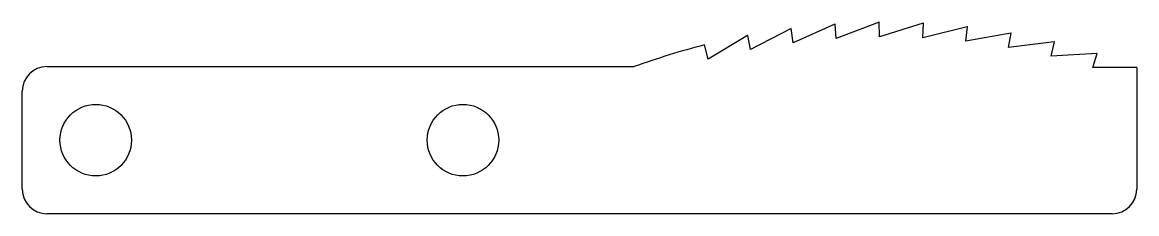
# Model space of a CAD drawing. Extents: x -448 to 130, y 282 to 381.
import ezdxf

# ---------------------------------------------------------------- set-up
doc = ezdxf.new("R2010")
doc.units = 0
doc.layers.get('0').update_dxf_attribs({"linetype": 'continuous'})

# ---------------------------------------------------------------- blocks, each defined once
blk = doc.blocks.new('FILLET')
at = {"color": 0}
for p, q in [((-49.01, 377.83), (-70.09, 366.83)), ((-47.93, 370.38), (-48.89, 377.85)), ((-26.22, 380.1), (-47.93, 370.38)), ((-25.59, 372.59), (-26.1, 380.1)), ((-3.34, 380.99), (-25.59, 372.59)), ((-3.16, 373.46), (-3.22, 380.99)), ((19.56, 380.5), (-3.16, 373.46)), ((19.29, 372.97), (19.68, 380.49)), ((42.38, 378.64), (19.29, 372.97)), ((41.66, 371.14), (42.5, 378.62)), ((-71.62, 374.21), (-92.01, 361.96)), ((-70.09, 366.83), (-71.51, 374.23)), ((65.05, 375.41), (41.66, 371.14)), ((63.88, 367.97), (65.17, 375.38)), ((87.49, 370.82), (63.88, 367.97)), ((85.88, 363.46), (87.61, 370.79)), ((-92.01, 361.96), (-93.86, 369.26)), ((109.61, 364.89), (85.88, 363.46)), ((107.56, 357.65), (109.73, 364.86)), ((-435.11, 358.02), (-130.31, 358.02)), ((130.31, 357.65), (107.56, 357.65)), ((130.31, 357.65), (130.31, 294.52)), ((-447.81, 294.52), (-447.81, 345.32)), ((117.61, 281.82), (-435.11, 281.82))]:
    blk.add_line(p, q, dxfattribs=at)
for centre in [(-409.71, 319.92), (-219.21, 319.92)]:
    blk.add_circle(centre, 18.54, dxfattribs=at)
for centre, radius, start, end in [((0, 0), 381, 97.37294, 97.39107), ((0, 0), 381, 93.92849, 93.94663), ((0, 0), 381, 90.48405, 90.50218), ((0, 0), 381, 87.03961, 87.05774), ((0, 0), 381, 83.59516, 83.61329), ((0, 0), 381, 100.81738, 100.83552), ((0, 0), 381, 80.15072, 80.16885), ((0, 0), 381, 76.70627, 76.72441), ((0, 0), 381, 104.26183, 110), ((0, 0), 381, 73.26183, 73.27996), ((-435.11, 345.32), 12.7, 90, 180), ((-435.11, 294.52), 12.7, 180, -90), ((117.61, 294.52), 12.7, -90, 0)]:
    blk.add_arc(centre, radius, start, end, dxfattribs=at)

msp = doc.modelspace()

# ---------------------------------------------------------------- block references
at = {"color": 0}
msp.add_blockref('FILLET', (0, 0), dxfattribs=at)

doc.saveas('drawing.dxf')
